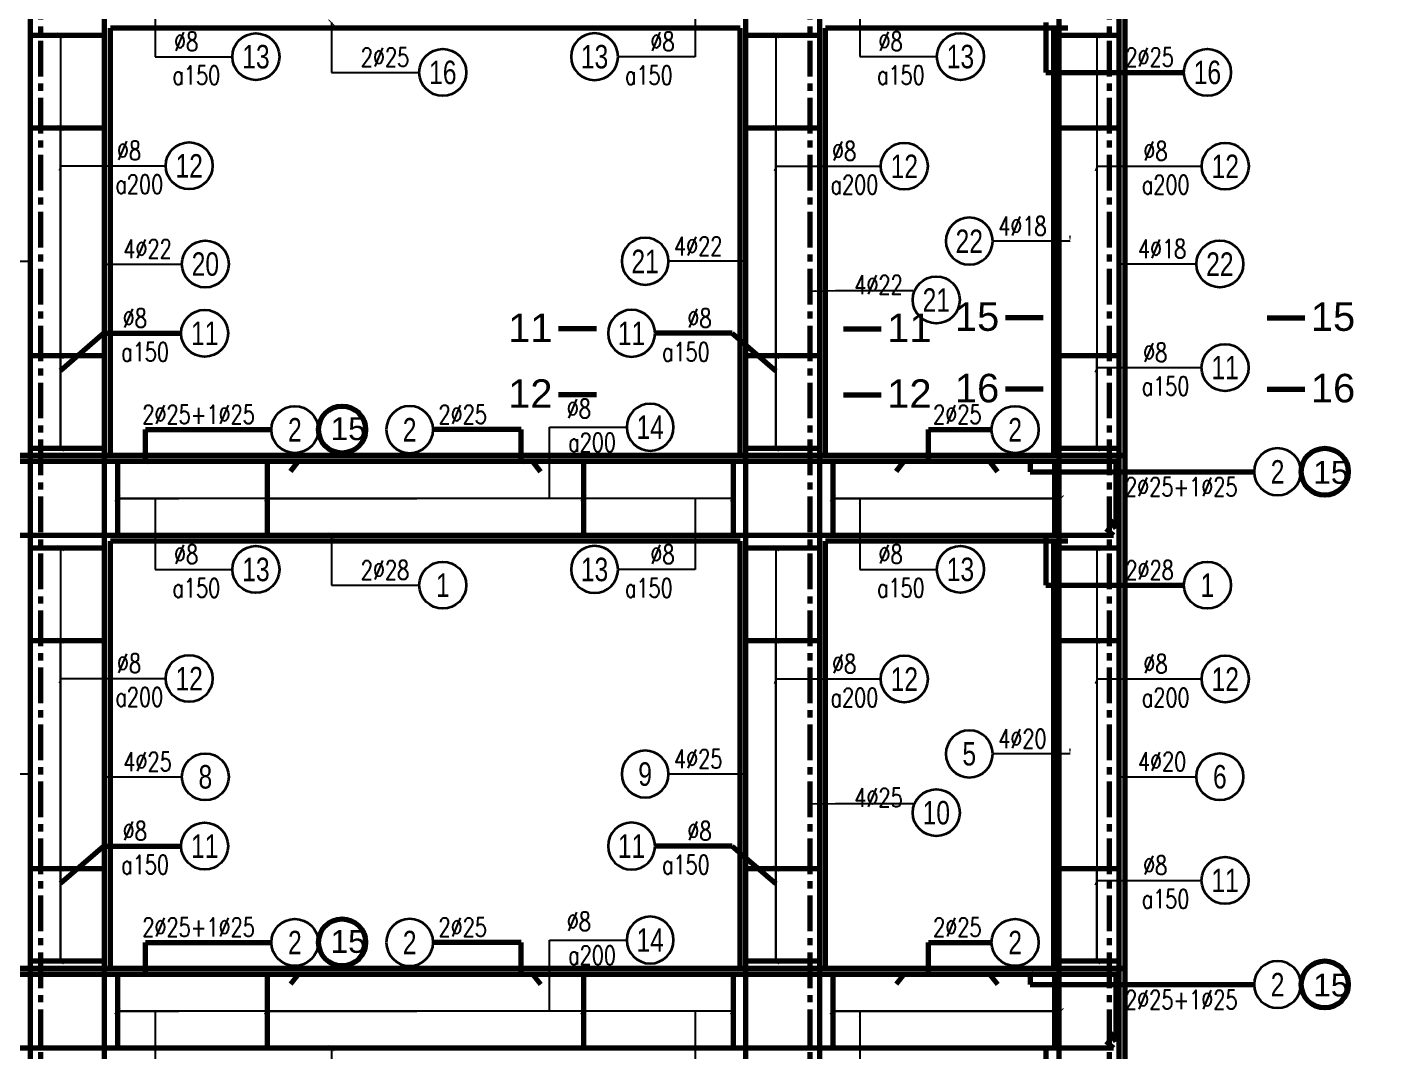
# Model space of a CAD drawing. Header units: millimetres. Extents: x 0 to 8478784, y 0 to 684185.
# Drawn here: x 3867670 to 3879514, y 359291 to 368277 of the extents above; entities that cross this region are included whole.
import ezdxf
from ezdxf.enums import TextEntityAlignment as Align

# ---------------------------------------------------------------- set-up
doc = ezdxf.new("R2010")
doc.units = ezdxf.units.MM
doc.header["$LTSCALE"] = 5000
doc.header["$MEASUREMENT"] = 0
doc.linetypes.add('CENTER', pattern=[2, 1.25, -0.25, 0.25, -0.25])
for name, color, linetype, lineweight in [('00-XMT.Axes', 22, 'CENTER', 15), ('00-XMT.Text', 4, 'Continuous', 20), ('02-XMT.Beams', 94, 'Continuous', 25), ('02-XMT.Beams-Text', 7, 'Continuous', 20), ('02-XMT.Reinforcement', 1, 'Continuous', 40), ('03-XMT.Stirrup', 3, 'Continuous', 25), ('net thay', 7, 'Continuous', 15), ('THEP', 1, 'Continuous', 35)]:
    doc.layers.add(name, color=color, linetype=linetype, lineweight=lineweight)
doc.styles.add('romans.shx', font='romans.shx', dxfattribs={"width": 0.75, "bigfont": 'vns.shx'})
doc.styles.add('S1', font='VHARIAL.TTF', dxfattribs={"height": 200})
doc.styles.add('VNARIALH', font='VHARIAL.TTF')
doc.styles.add('vnsimli 0.7', font='vnsimli.shx', dxfattribs={"width": 0.75})
doc.dimstyles.new('XMT 1-1-100', dxfattribs={"dimscale": 100, "dimtxt": 2.5, "dimasz": 1, "dimexe": 1, "dimexo": 0, "dimgap": 0.5, "dimtad": 1, "dimdec": 0, "dimzin": 0, "dimdsep": 46, "dimtxsty": 'vnsimli 0.7', "dimblk": 'ARCHTICK', "dimcen": 1.5, "dimdle": 1, "dimclrd": 8, "dimclre": 8, "dimclrt": 116, "dimadec": 0, "dimazin": 0, "dimtfac": 1, "dimtdec": 0, "dimtofl": 0, "dimtmove": 0, "dimatfit": 3, "dimfxl": 0.18, "dimtolj": 1, "dimtzin": 0, "dimarcsym": 0})

# ---------------------------------------------------------------- blocks, each defined once
blk = doc.blocks.new('_ArchTick')
at = {"color": 0, "linetype": 'ByBlock', "const_width": 0.15}
blk.add_lwpolyline([(-0.5, -0.5), (0.5, 0.5)], dxfattribs=at)
blk = doc.blocks.new('dk2')
at = {"color": 8}
blk.add_circle((312, 0), 312, dxfattribs=at)
at = {"layer": '00-XMT.Text', "color": 3, "style": 'romans.shx', "width": 0.75}
for tag, p in [('DK', (-678, 106)), ('KC', (-797, -372))]:
    blk.add_attdef(tag, p, '', height=250, dxfattribs=at)
at = {"layer": '00-XMT.Text', "color": 7, "style": 'VNARIALH', "width": 0.75}
blk.add_attdef('SH', text='', height=312, dxfattribs=at).set_placement((312, 0), align=Align.MIDDLE)

msp = doc.modelspace()

# ---------------------------------------------------------------- linework, layer by layer
at = {"layer": '00-XMT.Axes', "color": 8, "lineweight": 100, "ltscale": 0.05}
for p, q in [((3867789, 387655.8), (3867789, 351015.8)), ((3874539, 387655.8), (3874539, 351015.8)), ((3877164, 387655.8), (3877164, 351015.8))]:
    msp.add_line(p, q, dxfattribs=at)
at = {"layer": '02-XMT.Beams', "color": 2, "lineweight": 100}
for p, q in [((3877301.5, 387015.8), (3877301.5, 351015.8)), ((3868401.5, 364515.8), (3868401.5, 368265.8)), ((3873926.5, 368265.8), (3868401.5, 368265.8)), ((3868401.5, 364515.8), (3868401.5, 368265.8)), ((3873926.5, 368265.8), (3868401.5, 368265.8)), ((3868401.5, 364515.8), (3868401.5, 368265.8)), ((3873926.5, 368265.8), (3868401.5, 368265.8)), ((3873926.5, 364515.8), (3873926.5, 368265.8)), ((3873926.5, 364515.8), (3873926.5, 368265.8)), ((3873926.5, 364515.8), (3873926.5, 368265.8)), ((3874676.5, 364515.8), (3874676.5, 368265.8)), ((3876676.5, 368265.8), (3874676.5, 368265.8)), ((3874676.5, 364515.8), (3874676.5, 368265.8)), ((3876676.5, 368265.8), (3874676.5, 368265.8)), ((3874676.5, 364515.8), (3874676.5, 368265.8)), ((3876801.5, 368265.8), (3874676.5, 368265.8)), ((3876676.5, 368265.8), (3876676.5, 364515.8)), ((3876676.5, 368265.8), (3876676.5, 364515.8)), ((3876677.1, 368265.8), (3876677.1, 364515.8)), ((3868351.5, 367390.7), (3867701.5, 367390.7)), ((3874626.5, 367390.7), (3873976.5, 367390.7)), ((3877251.5, 367390.7), (3876726.5, 367390.7)), ((3868351.5, 365390.8), (3867701.5, 365390.8)), ((3874626.5, 365390.8), (3873976.5, 365390.8)), ((3877251.5, 365390.8), (3876726.5, 365390.8)), ((3868351.5, 364578.2), (3867701.5, 364578.2)), ((3874626.5, 364578.2), (3873976.5, 364578.2)), ((3877251.5, 364578.2), (3876726.5, 364578.2)), ((3877301.5, 364515.8), (3864276.5, 364515.8)), ((3877301.5, 364515.8), (3864276.5, 364515.8)), ((3873926.5, 364515.8), (3868401.5, 364515.8)), ((3873926.5, 364515.8), (3868401.5, 364515.8)), ((3876676.5, 364515.8), (3874676.5, 364515.8)), ((3876676.5, 364515.8), (3874676.5, 364515.8)), ((3868401.5, 360015.8), (3868401.5, 363765.8)), ((3873926.5, 363765.8), (3868401.5, 363765.8)), ((3868401.5, 360015.8), (3868401.5, 363765.8)), ((3873926.5, 363765.8), (3868401.5, 363765.8)), ((3868401.5, 360015.8), (3868401.5, 363765.8)), ((3873926.5, 363765.8), (3868401.5, 363765.8)), ((3873926.5, 360015.8), (3873926.5, 363765.8)), ((3873926.5, 360015.8), (3873926.5, 363765.8)), ((3873926.5, 360015.8), (3873926.5, 363765.8)), ((3874676.5, 360015.8), (3874676.5, 363765.8)), ((3876676.5, 363765.8), (3874676.5, 363765.8)), ((3874676.5, 360015.8), (3874676.5, 363765.8)), ((3876676.5, 363765.8), (3874676.5, 363765.8)), ((3874676.5, 360015.8), (3874676.5, 363765.8)), ((3876801.5, 363765.8), (3874676.5, 363765.8)), ((3876676.5, 363765.8), (3876676.5, 360015.8)), ((3876676.5, 363765.8), (3876676.5, 360015.8)), ((3876677.1, 363765.8), (3876677.1, 360015.8)), ((3868351.5, 362890.7), (3867701.5, 362890.7)), ((3874626.5, 362890.7), (3873976.5, 362890.7)), ((3877251.5, 362890.7), (3876726.5, 362890.7)), ((3868351.5, 360890.8), (3867701.5, 360890.8)), ((3874626.5, 360890.8), (3873976.5, 360890.8)), ((3877251.5, 360890.8), (3876726.5, 360890.8)), ((3868351.5, 360078.2), (3867701.5, 360078.2)), ((3874626.5, 360078.2), (3873976.5, 360078.2)), ((3877251.5, 360078.2), (3876726.5, 360078.2)), ((3877301.5, 360015.8), (3864276.5, 360015.8)), ((3877301.5, 360015.8), (3864276.5, 360015.8)), ((3873926.5, 360015.8), (3868401.5, 360015.8)), ((3873926.5, 360015.8), (3868401.5, 360015.8)), ((3876676.5, 360015.8), (3874676.5, 360015.8)), ((3876676.5, 360015.8), (3874676.5, 360015.8)), ((3877301.5, 360015.8), (3877301.5, 351015.8))]:
    msp.add_line(p, q, dxfattribs=at)
at = {"layer": '02-XMT.Beams', "color": 8, "lineweight": 100}
for p, q in [((3864276.5, 364515.8), (3877301.5, 364515.8)), ((3864276.5, 360015.8), (3877301.5, 360015.8))]:
    msp.add_line(p, q, dxfattribs=at)
at = {"layer": '02-XMT.Beams', "lineweight": 100}
for centre in [(3870434.3, 364744), (3879055.3, 364374.5), (3870434.3, 360244), (3879055.3, 359874.5)]:
    msp.add_circle(centre, 206.2, dxfattribs=at)
at = {"layer": '02-XMT.Beams-Text', "lineweight": 100}
for p, q in [((3876609, 368315.8), (3876609, 367878.9)), ((3876609, 367878.9), (3877819.6, 367878.9)), ((3876584.6, 365725.6), (3876253.4, 365725.6)), ((3878548.8, 365725.6), (3878880, 365725.6)), ((3872665, 365627.2), (3872333.8, 365627.2)), ((3874832.1, 365627.2), (3875163.4, 365627.2)), ((3868345.6, 365589), (3867964, 365259.5)), ((3868345.6, 365589), (3869022.9, 365589)), ((3873857.4, 365589), (3873180.1, 365589)), ((3873857.4, 365589), (3874239, 365259.5)), ((3872665, 365050.1), (3872333.8, 365050.1)), ((3874832.1, 365050.1), (3875163.4, 365050.1)), ((3876584.6, 365098.5), (3876253.4, 365098.5)), ((3878548.8, 365098.5), (3878880, 365098.5)), ((3868709.5, 364465.8), (3868709.5, 364744)), ((3868710.5, 364744), (3869814.1, 364744)), ((3872004.5, 364744), (3871233.4, 364744)), ((3872004.5, 364465.8), (3872004.5, 364744)), ((3875577.9, 364465.8), (3875577.9, 364744)), ((3875577.9, 364744), (3876132.9, 364744)), ((3876471, 364465.8), (3876471, 364374.5)), ((3876471, 364374.5), (3878435.1, 364374.5)), ((3876609, 363815.8), (3876609, 363378.9)), ((3876609, 363378.9), (3877819.6, 363378.9)), ((3868345.6, 361089), (3867964, 360759.5)), ((3868345.6, 361089), (3869022.9, 361089)), ((3873857.4, 361089), (3873180.1, 361089)), ((3873857.4, 361089), (3874239, 360759.5)), ((3868709.5, 359965.8), (3868709.5, 360244)), ((3868710.5, 360244), (3869814.1, 360244)), ((3872004.5, 360244), (3871233.4, 360244)), ((3872004.5, 359965.8), (3872004.5, 360244)), ((3875577.9, 359965.8), (3875577.9, 360244)), ((3875577.9, 360244), (3876132.9, 360244)), ((3876471, 359965.8), (3876471, 359874.5)), ((3876471, 359874.5), (3878435.1, 359874.5)), ((3876609, 359315.8), (3876609, 358878.9))]:
    msp.add_line(p, q, dxfattribs=at)
at = {"layer": '02-XMT.Reinforcement', "lineweight": 100}
for p, q in [((3867701.5, 351015.8), (3867701.5, 386965.8)), ((3868351.5, 351015.8), (3868351.5, 386965.8)), ((3873976.5, 351015.8), (3873976.5, 386965.8)), ((3874626.5, 351015.8), (3874626.5, 386965.8)), ((3876726.5, 351015.8), (3876726.5, 386965.8)), ((3877251.5, 351015.8), (3877251.5, 386965.8)), ((3864351.5, 364465.8), (3877251.5, 364465.8)), ((3864351.5, 364465.8), (3877251.5, 364465.8)), ((3864351.5, 364465.8), (3877251.5, 364465.8)), ((3870052.8, 364465.8), (3869982.8, 364377)), ((3872103.7, 364465.8), (3872173.7, 364377)), ((3875365.3, 364465.8), (3875295.3, 364377)), ((3876113.2, 364465.8), (3876183.2, 364377)), ((3877226.5, 363875.1), (3877226.5, 364465.8)), ((3877226.5, 363875.1), (3877226.5, 364465.8)), ((3877226.5, 363875.1), (3877226.5, 364465.8)), ((3877226.5, 363875.1), (3877175.2, 363948.9)), ((3877226.5, 363875.1), (3877175.2, 363948.9)), ((3877226.5, 363875.1), (3877175.2, 363948.9)), ((3877201.5, 363815.8), (3877138.4, 363874.5)), ((3877201.5, 363815.8), (3877138.4, 363874.5)), ((3877201.5, 363815.8), (3877138.4, 363874.5)), ((3877201.5, 363815.8), (3864376.5, 363815.8)), ((3877201.5, 363815.8), (3864376.5, 363815.8)), ((3877201.5, 363815.8), (3864376.5, 363815.8)), ((3864351.5, 359965.8), (3877251.5, 359965.8)), ((3864351.5, 359965.8), (3877251.5, 359965.8)), ((3864351.5, 359965.8), (3877251.5, 359965.8)), ((3867701.5, 351015.8), (3867701.5, 360015.8)), ((3868351.5, 351015.8), (3868351.5, 360015.8)), ((3870052.8, 359965.8), (3869982.8, 359877)), ((3872103.7, 359965.8), (3872173.7, 359877)), ((3873976.5, 351015.8), (3873976.5, 360015.8)), ((3874626.5, 351015.8), (3874626.5, 360015.8)), ((3875365.3, 359965.8), (3875295.3, 359877)), ((3876113.2, 359965.8), (3876183.2, 359877)), ((3876726.5, 351015.8), (3876726.5, 360015.8)), ((3877226.5, 359375.1), (3877226.5, 359965.8)), ((3877226.5, 359375.1), (3877226.5, 359965.8)), ((3877226.5, 359375.1), (3877226.5, 359965.8)), ((3877251.5, 351015.8), (3877251.5, 360015.8)), ((3877226.5, 359375.1), (3877175.2, 359448.9)), ((3877226.5, 359375.1), (3877175.2, 359448.9)), ((3877226.5, 359375.1), (3877175.2, 359448.9)), ((3877201.5, 359315.8), (3877138.4, 359374.5)), ((3877201.5, 359315.8), (3877138.4, 359374.5)), ((3877201.5, 359315.8), (3877138.4, 359374.5)), ((3877201.5, 359315.8), (3864376.5, 359315.8)), ((3877201.5, 359315.8), (3864376.5, 359315.8)), ((3877201.5, 359315.8), (3864376.5, 359315.8))]:
    msp.add_line(p, q, dxfattribs=at)
at = {"layer": '03-XMT.Stirrup', "lineweight": 100}
for p, q in [((3868351.5, 368203.2), (3867701.5, 368203.2)), ((3874626.5, 368203.2), (3873976.5, 368203.2)), ((3877251.5, 368203.2), (3876726.5, 368203.2)), ((3868464, 364465.8), (3868464, 363815.8)), ((3869776.5, 364465.8), (3869776.5, 363815.8)), ((3872551.5, 364465.8), (3872551.5, 363815.8)), ((3873864, 364465.8), (3873864, 363815.8)), ((3874739, 364465.8), (3874739, 363815.8)), ((3876684, 364465.8), (3876684, 363815.8)), ((3868351.5, 363703.2), (3867701.5, 363703.2)), ((3874626.5, 363703.2), (3873976.5, 363703.2)), ((3877251.5, 363703.2), (3876726.5, 363703.2)), ((3868464, 359965.8), (3868464, 359315.8)), ((3869776.5, 359965.8), (3869776.5, 359315.8)), ((3872551.5, 359965.8), (3872551.5, 359315.8)), ((3873864, 359965.8), (3873864, 359315.8)), ((3874739, 359965.8), (3874739, 359315.8)), ((3876684, 359965.8), (3876684, 359315.8))]:
    msp.add_line(p, q, dxfattribs=at)
at = {"layer": 'net thay', "linetype": 'CENTER', "lineweight": 15}
msp.add_circle((3911642, 421190.5), 262994, dxfattribs=at)

# ---------------------------------------------------------------- block references
at = {"layer": '02-XMT.Beams-Text', "lineweight": 100, "yscale": 46.875, "zscale": 46.875}
for p, xscale, rotation in [((3868709.5, 364465.8), 46.875, 270), ((3872004.5, 364465.8), 46.875, 270), ((3875577.9, 364465.8), -46.875, 90), ((3876471, 364465.8), -46.875, 270), ((3868709.5, 359965.8), 46.875, 270), ((3872004.5, 359965.8), 46.875, 270), ((3875577.9, 359965.8), -46.875, 90), ((3876471, 359965.8), -46.875, 270)]:
    msp.add_blockref('_ArchTick', p, dxfattribs=dict(at, xscale=xscale, rotation=rotation))
at = {"layer": 'THEP'}
ref = msp.add_blockref('dk2', (3869472.6, 368016.8), dxfattribs=dict(at, xscale=0.6599981251638383, yscale=0.6599981250183191, zscale=0.659998125))
ref.add_attrib('SH', '13', dxfattribs={"layer": '00-XMT.Text', "color": 7, "height": 206.25, "style": 'VNARIALH', "width": 0.75}).set_placement((3869678.8, 368016.8), align=Align.MIDDLE)
ref.add_attrib('DK', '%%c8', (3868959.6, 368067.4), dxfattribs={"layer": '00-XMT.Text', "color": 3, "height": 165, "style": 'romans.shx', "width": 0.75})
ref.add_attrib('KC', 'a150', (3868946.7, 367771.5), dxfattribs={"layer": '00-XMT.Text', "color": 3, "height": 165, "style": 'romans.shx', "width": 0.75})
ref = msp.add_blockref('dk2', (3872855.4, 368016.8), dxfattribs=dict(at, xscale=-0.6599981253966689, yscale=0.6599981250183191, zscale=0.659998125))
ref.add_attrib('SH', '13', dxfattribs={"layer": '00-XMT.Text', "color": 7, "height": 206.25, "style": 'VNARIALH', "width": 0.75}).set_placement((3872649.2, 368016.8), align=Align.MIDDLE)
ref.add_attrib('DK', '%%c8', (3873138.6, 368067.4), dxfattribs={"layer": '00-XMT.Text', "color": 3, "height": 165, "style": 'romans.shx', "width": 0.75})
ref.add_attrib('KC', 'a150', (3872915.8, 367771.5), dxfattribs={"layer": '00-XMT.Text', "color": 3, "height": 165, "style": 'romans.shx', "width": 0.75})
ref = msp.add_blockref('dk2', (3875652.8, 368017.8), dxfattribs=dict(at, xscale=0.6599981251638383, yscale=0.6599981250183191, zscale=0.659998125))
ref.add_attrib('SH', '13', dxfattribs={"layer": '00-XMT.Text', "color": 7, "height": 206.25, "style": 'VNARIALH', "width": 0.75}).set_placement((3875859.1, 368017.8), align=Align.MIDDLE)
ref.add_attrib('DK', '%%c8', (3875139.8, 368068.4), dxfattribs={"layer": '00-XMT.Text', "color": 3, "height": 165, "style": 'romans.shx', "width": 0.75})
ref.add_attrib('KC', 'a150', (3875126.9, 367772.5), dxfattribs={"layer": '00-XMT.Text', "color": 3, "height": 165, "style": 'romans.shx', "width": 0.75})
ref = msp.add_blockref('dk2', (3871112, 367878.9), dxfattribs=dict(at, xscale=0.6599981251638383, yscale=0.6599981250183191, zscale=0.659998125))
ref.add_attrib('SH', '16', dxfattribs={"layer": '00-XMT.Text', "color": 7, "height": 206.25, "style": 'VNARIALH', "width": 0.75}).set_placement((3871318.2, 367878.9), align=Align.MIDDLE)
ref.add_attrib('DK', '2%%c25', (3870599, 367929.5), dxfattribs={"layer": '00-XMT.Text', "color": 3, "height": 165, "style": 'romans.shx', "width": 0.75})
ref = msp.add_blockref('dk2', (3877819.6, 367878.9), dxfattribs=dict(at, xscale=0.6599981251638383, yscale=0.6599981250183191, zscale=0.659998125))
ref.add_attrib('SH', '16', dxfattribs={"layer": '00-XMT.Text', "color": 7, "height": 206.25, "style": 'VNARIALH', "width": 0.75}).set_placement((3878025.8, 367878.9), align=Align.MIDDLE)
ref.add_attrib('DK', '2%%c25', (3877306.6, 367929.5), dxfattribs={"layer": '00-XMT.Text', "color": 3, "height": 165, "style": 'romans.shx', "width": 0.75})
ref = msp.add_blockref('dk2', (3868886.9, 367059.8), dxfattribs=dict(at, xscale=0.6599981251638383, yscale=0.6599981250183191, zscale=0.659998125))
ref.add_attrib('SH', '12', dxfattribs={"layer": '00-XMT.Text', "color": 7, "height": 206.25, "style": 'VNARIALH', "width": 0.75}).set_placement((3869093.1, 367059.8), align=Align.MIDDLE)
ref.add_attrib('DK', ' %%c8', (3868373.9, 367110.5), dxfattribs={"layer": '00-XMT.Text', "color": 3, "height": 165, "style": 'romans.shx', "width": 0.75})
ref.add_attrib('KC', ' a200', (3868361, 366814.6), dxfattribs={"layer": '00-XMT.Text', "color": 3, "height": 165, "style": 'romans.shx', "width": 0.75})
ref = msp.add_blockref('dk2', (3875160.8, 367055.7), dxfattribs=dict(at, xscale=0.6599981251638383, yscale=0.6599981250183191, zscale=0.659998125))
ref.add_attrib('SH', '12', dxfattribs={"layer": '00-XMT.Text', "color": 7, "height": 206.25, "style": 'VNARIALH', "width": 0.75}).set_placement((3875367, 367055.7), align=Align.MIDDLE)
ref.add_attrib('DK', ' %%c8', (3874647.8, 367106.4), dxfattribs={"layer": '00-XMT.Text', "color": 3, "height": 165, "style": 'romans.shx', "width": 0.75})
ref.add_attrib('KC', ' a200', (3874634.9, 366810.5), dxfattribs={"layer": '00-XMT.Text', "color": 3, "height": 165, "style": 'romans.shx', "width": 0.75})
ref = msp.add_blockref('dk2', (3877976.4, 367055.7), dxfattribs=dict(at, xscale=0.6599981251638383, yscale=0.6599981250037672, zscale=0.659998125))
ref.add_attrib('SH', '12', dxfattribs={"layer": '00-XMT.Text', "color": 7, "height": 206.25, "style": 'VNARIALH', "width": 0.75}).set_placement((3878182.7, 367055.7), align=Align.MIDDLE)
ref.add_attrib('DK', '%%c8', (3877463.4, 367106.4), dxfattribs={"layer": '00-XMT.Text', "color": 3, "height": 165, "style": 'romans.shx', "width": 0.75})
ref.add_attrib('KC', 'a200', (3877450.5, 366810.5), dxfattribs={"layer": '00-XMT.Text', "color": 3, "height": 165, "style": 'romans.shx', "width": 0.75})
ref = msp.add_blockref('dk2', (3876142.9, 366398.2), dxfattribs=dict(at, xscale=-0.6599981253966689, yscale=0.6599981250183191, zscale=0.659998125))
ref.add_attrib('SH', '22', dxfattribs={"layer": '00-XMT.Text', "color": 7, "height": 206.25, "style": 'VNARIALH', "width": 0.75}).set_placement((3875936.7, 366398.2), align=Align.MIDDLE)
ref.add_attrib('DK', '4%%c18', (3876190.4, 366448.9), dxfattribs={"layer": '00-XMT.Text', "color": 3, "height": 165, "style": 'romans.shx', "width": 0.75})
ref = msp.add_blockref('dk2', (3873299.2, 366221.4), dxfattribs=dict(at, xscale=-0.6599981253966689, yscale=0.6599981250183191, zscale=0.659998125))
ref.add_attrib('SH', '21', dxfattribs={"layer": '00-XMT.Text', "color": 7, "height": 206.25, "style": 'VNARIALH', "width": 0.75}).set_placement((3873092.9, 366221.4), align=Align.MIDDLE)
ref.add_attrib('DK', '4%%c22', (3873346.6, 366272), dxfattribs={"layer": '00-XMT.Text', "color": 3, "height": 165, "style": 'romans.shx', "width": 0.75})
ref = msp.add_blockref('dk2', (3869028.8, 366197), dxfattribs=dict(at, xscale=0.6599981251638383, yscale=0.6599981250183191, zscale=0.659998125))
ref.add_attrib('SH', '20', dxfattribs={"layer": '00-XMT.Text', "color": 7, "height": 206.25, "style": 'VNARIALH', "width": 0.75}).set_placement((3869235.1, 366197), align=Align.MIDDLE)
ref.add_attrib('DK', '4%%c22', (3868515.8, 366247.6), dxfattribs={"layer": '00-XMT.Text', "color": 3, "height": 165, "style": 'romans.shx', "width": 0.75})
ref = msp.add_blockref('dk2', (3877928.8, 366197.8), dxfattribs=dict(at, xscale=0.6599981253966689, yscale=0.6599981250183191, zscale=0.659998125))
ref.add_attrib('SH', '22', dxfattribs={"layer": '00-XMT.Text', "color": 7, "height": 206.25, "style": 'VNARIALH', "width": 0.75}).set_placement((3878135.1, 366197.8), align=Align.MIDDLE)
ref.add_attrib('DK', '4%%c18', (3877415.8, 366248.4), dxfattribs={"layer": '00-XMT.Text', "color": 3, "height": 165, "style": 'romans.shx', "width": 0.75})
ref = msp.add_blockref('dk2', (3875441.3, 365882.3), dxfattribs=dict(at, xscale=0.6599981251638383, yscale=0.6599981250183191, zscale=0.659998125))
ref.add_attrib('SH', '21', dxfattribs={"layer": '00-XMT.Text', "color": 7, "height": 206.25, "style": 'VNARIALH', "width": 0.75}).set_placement((3875647.6, 365882.3), align=Align.MIDDLE)
ref.add_attrib('DK', '4%%c22', (3874928.3, 365932.9), dxfattribs={"layer": '00-XMT.Text', "color": 3, "height": 165, "style": 'romans.shx', "width": 0.75})
ref = msp.add_blockref('dk2', (3869022.9, 365589), dxfattribs=dict(at, xscale=0.6599981251638383, yscale=0.6599981250183191, zscale=0.659998125))
ref.add_attrib('SH', '11', dxfattribs={"layer": '00-XMT.Text', "color": 7, "height": 206.25, "style": 'VNARIALH', "width": 0.75}).set_placement((3869229.2, 365589), align=Align.MIDDLE)
ref.add_attrib('DK', '%%c8', (3868509.9, 365639.7), dxfattribs={"layer": '00-XMT.Text', "color": 3, "height": 165, "style": 'romans.shx', "width": 0.75})
ref.add_attrib('KC', 'a150', (3868497, 365343.8), dxfattribs={"layer": '00-XMT.Text', "color": 3, "height": 165, "style": 'romans.shx', "width": 0.75})
ref = msp.add_blockref('dk2', (3873180.1, 365589), dxfattribs=dict(at, xscale=-0.6599981253966689, yscale=0.6599981250183191, zscale=0.659998125))
ref.add_attrib('SH', '11', dxfattribs={"layer": '00-XMT.Text', "color": 7, "height": 206.25, "style": 'VNARIALH', "width": 0.75}).set_placement((3872973.8, 365589), align=Align.MIDDLE)
ref.add_attrib('DK', '%%c8', (3873463.3, 365639.7), dxfattribs={"layer": '00-XMT.Text', "color": 3, "height": 165, "style": 'romans.shx', "width": 0.75})
ref.add_attrib('KC', 'a150', (3873240.5, 365343.8), dxfattribs={"layer": '00-XMT.Text', "color": 3, "height": 165, "style": 'romans.shx', "width": 0.75})
ref = msp.add_blockref('dk2', (3877974.5, 365288.1), dxfattribs=dict(at, xscale=0.6599981253966689, yscale=0.6599981250183191, zscale=0.659998125))
ref.add_attrib('SH', '11', dxfattribs={"layer": '00-XMT.Text', "color": 7, "height": 206.25, "style": 'VNARIALH', "width": 0.75}).set_placement((3878180.8, 365288.1), align=Align.MIDDLE)
ref.add_attrib('DK', '%%c8', (3877461.5, 365338.7), dxfattribs={"layer": '00-XMT.Text', "color": 3, "height": 165, "style": 'romans.shx', "width": 0.75})
ref.add_attrib('KC', 'a150', (3877448.6, 365042.9), dxfattribs={"layer": '00-XMT.Text', "color": 3, "height": 165, "style": 'romans.shx', "width": 0.75})
ref = msp.add_blockref('dk2', (3869814.1, 364744), dxfattribs=dict(at, xscale=0.6599981253966689, yscale=0.6599981250183191, zscale=0.659998125))
ref.add_attrib('SH', '2', dxfattribs={"layer": '00-XMT.Text', "color": 7, "height": 206.2, "style": 'VNARIALH', "width": 0.75}).set_placement((3870020.3, 364744), align=Align.MIDDLE)
ref.add_attrib('DK', '2%%c25+1%%c25', (3868682.3, 364794.6), dxfattribs={"layer": '00-XMT.Text', "color": 3, "height": 165, "style": 'romans.shx', "width": 0.75})
ref = msp.add_blockref('dk2', (3871233.4, 364744), dxfattribs=dict(at, xscale=-0.6599981253966689, yscale=0.6599981250183191, zscale=0.659998125))
ref.add_attrib('SH', '2', dxfattribs={"layer": '00-XMT.Text', "color": 7, "height": 206.2, "style": 'VNARIALH', "width": 0.75}).set_placement((3871027.2, 364744), align=Align.MIDDLE)
ref.add_attrib('DK', '2%%c25', (3871280.9, 364794.6), dxfattribs={"layer": '00-XMT.Text', "color": 3, "height": 165, "style": 'romans.shx', "width": 0.75})
ref = msp.add_blockref('dk2', (3872931.1, 364764.8), dxfattribs=dict(at, xscale=-0.6599981253966689, yscale=0.659998125047423, zscale=0.659998125, rotation=180))
ref.add_attrib('SH', '14', dxfattribs={"layer": '00-XMT.Text', "color": 7, "height": 206.25, "style": 'VNARIALH', "width": 0.75}).set_placement((3873137.3, 364764.8), align=Align.MIDDLE)
ref.add_attrib('DK', 'a200', (3872418.1, 364549.1), dxfattribs={"layer": '00-XMT.Text', "color": 3, "height": 165, "style": 'romans.shx', "width": 0.75})
ref.add_attrib('KC', '%%c8', (3872405.2, 364845), dxfattribs={"layer": '00-XMT.Text', "color": 3, "height": 165, "style": 'romans.shx', "width": 0.75})
ref = msp.add_blockref('dk2', (3876132.9, 364744), dxfattribs=dict(at, xscale=0.6599981253966689, yscale=0.6599981250183191, zscale=0.659998125))
ref.add_attrib('SH', '2', dxfattribs={"layer": '00-XMT.Text', "color": 7, "height": 206.2, "style": 'VNARIALH', "width": 0.75}).set_placement((3876339.1, 364744), align=Align.MIDDLE)
ref.add_attrib('DK', '2%%c25', (3875619.9, 364794.6), dxfattribs={"layer": '00-XMT.Text', "color": 3, "height": 165, "style": 'romans.shx', "width": 0.75})
ref = msp.add_blockref('dk2', (3878435.1, 364374.5), dxfattribs=dict(at, xscale=-0.6599981253966689, yscale=0.659998125047423, zscale=0.659998125, rotation=180))
ref.add_attrib('SH', '2', dxfattribs={"layer": '00-XMT.Text', "color": 7, "height": 206.2, "style": 'VNARIALH', "width": 0.75}).set_placement((3878641.3, 364374.5), align=Align.MIDDLE)
ref.add_attrib('DK', '2%%c25+1%%c25', (3877303.3, 364158.9), dxfattribs={"layer": '00-XMT.Text', "color": 3, "height": 165, "style": 'romans.shx', "width": 0.75})
ref = msp.add_blockref('dk2', (3869472.6, 363516.8), dxfattribs=dict(at, xscale=0.6599981251638383, yscale=0.6599981250183191, zscale=0.659998125))
ref.add_attrib('SH', '13', dxfattribs={"layer": '00-XMT.Text', "color": 7, "height": 206.25, "style": 'VNARIALH', "width": 0.75}).set_placement((3869678.8, 363516.8), align=Align.MIDDLE)
ref.add_attrib('DK', '%%c8', (3868959.6, 363567.4), dxfattribs={"layer": '00-XMT.Text', "color": 3, "height": 165, "style": 'romans.shx', "width": 0.75})
ref.add_attrib('KC', 'a150', (3868946.7, 363271.5), dxfattribs={"layer": '00-XMT.Text', "color": 3, "height": 165, "style": 'romans.shx', "width": 0.75})
ref = msp.add_blockref('dk2', (3872855.4, 363516.8), dxfattribs=dict(at, xscale=-0.6599981253966689, yscale=0.6599981250183191, zscale=0.659998125))
ref.add_attrib('SH', '13', dxfattribs={"layer": '00-XMT.Text', "color": 7, "height": 206.25, "style": 'VNARIALH', "width": 0.75}).set_placement((3872649.2, 363516.8), align=Align.MIDDLE)
ref.add_attrib('DK', '%%c8', (3873138.6, 363567.4), dxfattribs={"layer": '00-XMT.Text', "color": 3, "height": 165, "style": 'romans.shx', "width": 0.75})
ref.add_attrib('KC', 'a150', (3872915.8, 363271.5), dxfattribs={"layer": '00-XMT.Text', "color": 3, "height": 165, "style": 'romans.shx', "width": 0.75})
ref = msp.add_blockref('dk2', (3875652.8, 363517.8), dxfattribs=dict(at, xscale=0.6599981251638383, yscale=0.6599981250183191, zscale=0.659998125))
ref.add_attrib('SH', '13', dxfattribs={"layer": '00-XMT.Text', "color": 7, "height": 206.25, "style": 'VNARIALH', "width": 0.75}).set_placement((3875859.1, 363517.8), align=Align.MIDDLE)
ref.add_attrib('DK', '%%c8', (3875139.8, 363568.4), dxfattribs={"layer": '00-XMT.Text', "color": 3, "height": 165, "style": 'romans.shx', "width": 0.75})
ref.add_attrib('KC', 'a150', (3875126.9, 363272.5), dxfattribs={"layer": '00-XMT.Text', "color": 3, "height": 165, "style": 'romans.shx', "width": 0.75})
ref = msp.add_blockref('dk2', (3871112, 363378.9), dxfattribs=dict(at, xscale=0.6599981251638383, yscale=0.6599981250183191, zscale=0.659998125))
ref.add_attrib('SH', '1', dxfattribs={"layer": '00-XMT.Text', "color": 7, "height": 206.2, "style": 'VNARIALH', "width": 0.75}).set_placement((3871318.2, 363378.9), align=Align.MIDDLE)
ref.add_attrib('DK', '2%%c28', (3870599, 363429.5), dxfattribs={"layer": '00-XMT.Text', "color": 3, "height": 165, "style": 'romans.shx', "width": 0.75})
ref = msp.add_blockref('dk2', (3877819.6, 363378.9), dxfattribs=dict(at, xscale=0.6599981251638383, yscale=0.6599981250183191, zscale=0.659998125))
ref.add_attrib('SH', '1', dxfattribs={"layer": '00-XMT.Text', "color": 7, "height": 206.2, "style": 'VNARIALH', "width": 0.75}).set_placement((3878025.8, 363378.9), align=Align.MIDDLE)
ref.add_attrib('DK', '2%%c28', (3877306.6, 363429.5), dxfattribs={"layer": '00-XMT.Text', "color": 3, "height": 165, "style": 'romans.shx', "width": 0.75})
ref = msp.add_blockref('dk2', (3868886.9, 362559.8), dxfattribs=dict(at, xscale=0.6599981251638383, yscale=0.6599981250183191, zscale=0.659998125))
ref.add_attrib('SH', '12', dxfattribs={"layer": '00-XMT.Text', "color": 7, "height": 206.25, "style": 'VNARIALH', "width": 0.75}).set_placement((3869093.1, 362559.8), align=Align.MIDDLE)
ref.add_attrib('DK', ' %%c8', (3868373.9, 362610.5), dxfattribs={"layer": '00-XMT.Text', "color": 3, "height": 165, "style": 'romans.shx', "width": 0.75})
ref.add_attrib('KC', ' a200', (3868361, 362314.6), dxfattribs={"layer": '00-XMT.Text', "color": 3, "height": 165, "style": 'romans.shx', "width": 0.75})
ref = msp.add_blockref('dk2', (3875160.8, 362555.7), dxfattribs=dict(at, xscale=0.6599981251638383, yscale=0.6599981250183191, zscale=0.659998125))
ref.add_attrib('SH', '12', dxfattribs={"layer": '00-XMT.Text', "color": 7, "height": 206.25, "style": 'VNARIALH', "width": 0.75}).set_placement((3875367, 362555.7), align=Align.MIDDLE)
ref.add_attrib('DK', ' %%c8', (3874647.8, 362606.4), dxfattribs={"layer": '00-XMT.Text', "color": 3, "height": 165, "style": 'romans.shx', "width": 0.75})
ref.add_attrib('KC', ' a200', (3874634.9, 362310.5), dxfattribs={"layer": '00-XMT.Text', "color": 3, "height": 165, "style": 'romans.shx', "width": 0.75})
ref = msp.add_blockref('dk2', (3877976.4, 362555.7), dxfattribs=dict(at, xscale=0.6599981251638383, yscale=0.6599981250037672, zscale=0.659998125))
ref.add_attrib('SH', '12', dxfattribs={"layer": '00-XMT.Text', "color": 7, "height": 206.25, "style": 'VNARIALH', "width": 0.75}).set_placement((3878182.7, 362555.7), align=Align.MIDDLE)
ref.add_attrib('DK', '%%c8', (3877463.4, 362606.4), dxfattribs={"layer": '00-XMT.Text', "color": 3, "height": 165, "style": 'romans.shx', "width": 0.75})
ref.add_attrib('KC', 'a200', (3877450.5, 362310.5), dxfattribs={"layer": '00-XMT.Text', "color": 3, "height": 165, "style": 'romans.shx', "width": 0.75})
ref = msp.add_blockref('dk2', (3876142.9, 361898.2), dxfattribs=dict(at, xscale=-0.6599981253966689, yscale=0.6599981250183191, zscale=0.659998125))
ref.add_attrib('SH', '5', dxfattribs={"layer": '00-XMT.Text', "color": 7, "height": 206.2, "style": 'VNARIALH', "width": 0.75}).set_placement((3875936.7, 361898.2), align=Align.MIDDLE)
ref.add_attrib('DK', '4%%c20', (3876190.4, 361948.9), dxfattribs={"layer": '00-XMT.Text', "color": 3, "height": 165, "style": 'romans.shx', "width": 0.75})
ref = msp.add_blockref('dk2', (3873299.2, 361721.4), dxfattribs=dict(at, xscale=-0.6599981253966689, yscale=0.6599981250183191, zscale=0.659998125))
ref.add_attrib('SH', '9', dxfattribs={"layer": '00-XMT.Text', "color": 7, "height": 206.2, "style": 'VNARIALH', "width": 0.75}).set_placement((3873092.9, 361721.4), align=Align.MIDDLE)
ref.add_attrib('DK', '4%%c25', (3873346.6, 361772), dxfattribs={"layer": '00-XMT.Text', "color": 3, "height": 165, "style": 'romans.shx', "width": 0.75})
ref = msp.add_blockref('dk2', (3869028.8, 361697), dxfattribs=dict(at, xscale=0.6599981251638383, yscale=0.6599981250183191, zscale=0.659998125))
ref.add_attrib('SH', '8', dxfattribs={"layer": '00-XMT.Text', "color": 7, "height": 206.2, "style": 'VNARIALH', "width": 0.75}).set_placement((3869235.1, 361697), align=Align.MIDDLE)
ref.add_attrib('DK', '4%%c25', (3868515.8, 361747.6), dxfattribs={"layer": '00-XMT.Text', "color": 3, "height": 165, "style": 'romans.shx', "width": 0.75})
ref = msp.add_blockref('dk2', (3877928.8, 361697.8), dxfattribs=dict(at, xscale=0.6599981253966689, yscale=0.6599981250183191, zscale=0.659998125))
ref.add_attrib('SH', '6', dxfattribs={"layer": '00-XMT.Text', "color": 7, "height": 206.2, "style": 'VNARIALH', "width": 0.75}).set_placement((3878135.1, 361697.8), align=Align.MIDDLE)
ref.add_attrib('DK', '4%%c20', (3877415.8, 361748.4), dxfattribs={"layer": '00-XMT.Text', "color": 3, "height": 165, "style": 'romans.shx', "width": 0.75})
ref = msp.add_blockref('dk2', (3875441.3, 361382.3), dxfattribs=dict(at, xscale=0.6599981251638383, yscale=0.6599981250183191, zscale=0.659998125))
ref.add_attrib('SH', '10', dxfattribs={"layer": '00-XMT.Text', "color": 7, "height": 206.25, "style": 'VNARIALH', "width": 0.75}).set_placement((3875647.6, 361382.3), align=Align.MIDDLE)
ref.add_attrib('DK', '4%%c25', (3874928.3, 361432.9), dxfattribs={"layer": '00-XMT.Text', "color": 3, "height": 165, "style": 'romans.shx', "width": 0.75})
ref = msp.add_blockref('dk2', (3869022.9, 361089), dxfattribs=dict(at, xscale=0.6599981251638383, yscale=0.6599981250183191, zscale=0.659998125))
ref.add_attrib('SH', '11', dxfattribs={"layer": '00-XMT.Text', "color": 7, "height": 206.25, "style": 'VNARIALH', "width": 0.75}).set_placement((3869229.2, 361089), align=Align.MIDDLE)
ref.add_attrib('DK', '%%c8', (3868509.9, 361139.7), dxfattribs={"layer": '00-XMT.Text', "color": 3, "height": 165, "style": 'romans.shx', "width": 0.75})
ref.add_attrib('KC', 'a150', (3868497, 360843.8), dxfattribs={"layer": '00-XMT.Text', "color": 3, "height": 165, "style": 'romans.shx', "width": 0.75})
ref = msp.add_blockref('dk2', (3873180.1, 361089), dxfattribs=dict(at, xscale=-0.6599981253966689, yscale=0.6599981250183191, zscale=0.659998125))
ref.add_attrib('SH', '11', dxfattribs={"layer": '00-XMT.Text', "color": 7, "height": 206.25, "style": 'VNARIALH', "width": 0.75}).set_placement((3872973.8, 361089), align=Align.MIDDLE)
ref.add_attrib('DK', '%%c8', (3873463.3, 361139.7), dxfattribs={"layer": '00-XMT.Text', "color": 3, "height": 165, "style": 'romans.shx', "width": 0.75})
ref.add_attrib('KC', 'a150', (3873240.5, 360843.8), dxfattribs={"layer": '00-XMT.Text', "color": 3, "height": 165, "style": 'romans.shx', "width": 0.75})
ref = msp.add_blockref('dk2', (3877974.5, 360788.1), dxfattribs=dict(at, xscale=0.6599981253966689, yscale=0.6599981250183191, zscale=0.659998125))
ref.add_attrib('SH', '11', dxfattribs={"layer": '00-XMT.Text', "color": 7, "height": 206.25, "style": 'VNARIALH', "width": 0.75}).set_placement((3878180.8, 360788.1), align=Align.MIDDLE)
ref.add_attrib('DK', '%%c8', (3877461.5, 360838.7), dxfattribs={"layer": '00-XMT.Text', "color": 3, "height": 165, "style": 'romans.shx', "width": 0.75})
ref.add_attrib('KC', 'a150', (3877448.6, 360542.9), dxfattribs={"layer": '00-XMT.Text', "color": 3, "height": 165, "style": 'romans.shx', "width": 0.75})
ref = msp.add_blockref('dk2', (3869814.1, 360244), dxfattribs=dict(at, xscale=0.6599981253966689, yscale=0.6599981250183191, zscale=0.659998125))
ref.add_attrib('SH', '2', dxfattribs={"layer": '00-XMT.Text', "color": 7, "height": 206.2, "style": 'VNARIALH', "width": 0.75}).set_placement((3870020.3, 360244), align=Align.MIDDLE)
ref.add_attrib('DK', '2%%c25+1%%c25', (3868682.3, 360294.6), dxfattribs={"layer": '00-XMT.Text', "color": 3, "height": 165, "style": 'romans.shx', "width": 0.75})
ref = msp.add_blockref('dk2', (3871233.4, 360244), dxfattribs=dict(at, xscale=-0.6599981253966689, yscale=0.6599981250183191, zscale=0.659998125))
ref.add_attrib('SH', '2', dxfattribs={"layer": '00-XMT.Text', "color": 7, "height": 206.2, "style": 'VNARIALH', "width": 0.75}).set_placement((3871027.2, 360244), align=Align.MIDDLE)
ref.add_attrib('DK', '2%%c25', (3871280.9, 360294.6), dxfattribs={"layer": '00-XMT.Text', "color": 3, "height": 165, "style": 'romans.shx', "width": 0.75})
ref = msp.add_blockref('dk2', (3872931.1, 360264.8), dxfattribs=dict(at, xscale=-0.6599981253966689, yscale=0.659998125047423, zscale=0.659998125, rotation=180))
ref.add_attrib('SH', '14', dxfattribs={"layer": '00-XMT.Text', "color": 7, "height": 206.25, "style": 'VNARIALH', "width": 0.75}).set_placement((3873137.3, 360264.8), align=Align.MIDDLE)
ref.add_attrib('DK', 'a200', (3872418.1, 360049.1), dxfattribs={"layer": '00-XMT.Text', "color": 3, "height": 165, "style": 'romans.shx', "width": 0.75})
ref.add_attrib('KC', '%%c8', (3872405.2, 360345), dxfattribs={"layer": '00-XMT.Text', "color": 3, "height": 165, "style": 'romans.shx', "width": 0.75})
ref = msp.add_blockref('dk2', (3876132.9, 360244), dxfattribs=dict(at, xscale=0.6599981253966689, yscale=0.6599981250183191, zscale=0.659998125))
ref.add_attrib('SH', '2', dxfattribs={"layer": '00-XMT.Text', "color": 7, "height": 206.2, "style": 'VNARIALH', "width": 0.75}).set_placement((3876339.1, 360244), align=Align.MIDDLE)
ref.add_attrib('DK', '2%%c25', (3875619.9, 360294.6), dxfattribs={"layer": '00-XMT.Text', "color": 3, "height": 165, "style": 'romans.shx', "width": 0.75})
ref = msp.add_blockref('dk2', (3878435.1, 359874.5), dxfattribs=dict(at, xscale=-0.6599981253966689, yscale=0.659998125047423, zscale=0.659998125, rotation=180))
ref.add_attrib('SH', '2', dxfattribs={"layer": '00-XMT.Text', "color": 7, "height": 206.2, "style": 'VNARIALH', "width": 0.75}).set_placement((3878641.3, 359874.5), align=Align.MIDDLE)
ref.add_attrib('DK', '2%%c25+1%%c25', (3877303.3, 359658.9), dxfattribs={"layer": '00-XMT.Text', "color": 3, "height": 165, "style": 'romans.shx', "width": 0.75})

# ---------------------------------------------------------------- texts
at = {"layer": '02-XMT.Beams', "lineweight": 100, "char_height": 200, "width": 165.5, "style": 'S1'}
for insert, attachment_point in [((3870332.3, 364852), 1), ((3878953.3, 364266.5), 7), ((3870332.3, 360352), 1), ((3878953.3, 359766.5), 7)]:
    msp.add_mtext('15', dxfattribs=dict(at, insert=insert, attachment_point=attachment_point))
at = {"layer": '02-XMT.Beams-Text', "lineweight": 100, "char_height": 250, "width": 351.25, "style": 'S1'}
for s, insert, attachment_point in [('15', (3876199.6, 365860.6), 3), ('15', (3878933.8, 365860.6), 1), ('11', (3872280, 365762.3), 3), ('11', (3875217.1, 365762.3), 1), ('12', (3872280, 365185.1), 3), ('12', (3875217.1, 365185.1), 1), ('16', (3876199.6, 365233.5), 3), ('16', (3878933.8, 365233.5), 1)]:
    msp.add_mtext(s, dxfattribs=dict(at, insert=insert, attachment_point=attachment_point))

# ---------------------------------------------------------------- leaders
at = {"layer": '02-XMT.Beams', "lineweight": 100}
for points, override in [([(3868795.2, 368639.8), (3868795.2, 368016.8), (3869472.6, 368016.8)], {"dimasz": 0.5, "dimgap": 0.5, "dimtad": 0}), ([(3873532.8, 368639.8), (3873532.8, 368016.8), (3872855.4, 368016.8)], {"dimasz": 0.5, "dimgap": 0.5, "dimtad": 0}), ([(3874975.5, 368640.8), (3874975.5, 368017.8), (3875652.8, 368017.8)], {"dimasz": 0.5, "dimgap": 0.5, "dimtad": 0}), ([(3870340.9, 368315.8), (3870340.9, 367878.9), (3871112, 367878.9)], {"dimasz": 0.5, "dimgap": 0.5, "dimtad": 0, "dimldrblk": 'ArchTick'}), ([(3867964, 368203.2), (3867964, 364578.2)], {"dimasz": 0.5, "dimtad": 0, "dimldrblk": 'ArchTick'}), ([(3874239, 368203.2), (3874239, 364578.2)], {"dimasz": 0.5, "dimtad": 0, "dimldrblk": 'ArchTick'}), ([(3877054.6, 368203.2), (3877054.6, 364578.2)], {"dimasz": 0.5, "dimtad": 0, "dimldrblk": 'ArchTick'}), ([(3867964, 367390.7), (3867964, 365390.8)], {"dimasz": 0.5, "dimtad": 0, "dimldrblk": 'ArchTick'}), ([(3867964, 365390.8), (3867964, 367390.7)], {"dimasz": 0.5, "dimtad": 0, "dimldrblk": 'ArchTick'}), ([(3874239, 367390.7), (3874239, 365390.8)], {"dimasz": 0.5, "dimtad": 0, "dimldrblk": 'ArchTick'}), ([(3874239, 365390.8), (3874239, 367390.7)], {"dimasz": 0.5, "dimtad": 0, "dimldrblk": 'ArchTick'}), ([(3877054.6, 367390.7), (3877054.6, 365390.8)], {"dimasz": 0.5, "dimtad": 0, "dimldrblk": 'ArchTick'}), ([(3867967, 367066.9), (3867965.1, 367059.8), (3868886.9, 367059.8)], {"dimasz": 0.5, "dimgap": 0.5, "dimtad": 0}), ([(3874240.9, 367062.8), (3874239, 367055.7), (3875160.8, 367055.7)], {"dimasz": 0.5, "dimgap": 0.5, "dimtad": 0}), ([(3877056.5, 367062.8), (3877054.6, 367055.7), (3877976.4, 367055.7)], {"dimasz": 0.5, "dimgap": 0.5, "dimtad": 0}), ([(3876820.2, 366395), (3876820.2, 366398.2), (3876142.9, 366398.2)], {"dimasz": 0.5, "dimgap": 0.5, "dimtad": 0}), ([(3867701.5, 366217), (3867701.5, 366220.3), (3867024.2, 366220.3)], {"dimasz": 0.5, "dimgap": 0.5, "dimtad": 0}), ([(3868351.5, 366193.7), (3868351.5, 366197), (3869028.8, 366197)], {"dimasz": 0.5, "dimgap": 0.5, "dimtad": 0}), ([(3873976.5, 366218.1), (3873976.5, 366221.4), (3873299.2, 366221.4)], {"dimasz": 0.5, "dimgap": 0.5, "dimtad": 0}), ([(3877251.5, 366194.5), (3877251.5, 366197.8), (3877928.8, 366197.8)], {"dimasz": 0.5, "dimgap": 0.5, "dimtad": 0}), ([(3874539, 365960.1), (3874764, 365963.4), (3875441.3, 365963.4)], {"dimasz": 0.5, "dimgap": 0.5, "dimtad": 0}), ([(3867964, 364578.2), (3867964, 365390.8)], {"dimasz": 0.5, "dimtad": 0, "dimldrblk": 'ArchTick'}), ([(3874239, 364578.2), (3874239, 365390.8)], {"dimasz": 0.5, "dimtad": 0, "dimldrblk": 'ArchTick'}), ([(3877054.6, 364578.2), (3877054.6, 365390.8)], {"dimasz": 0.5, "dimtad": 0, "dimldrblk": 'ArchTick'}), ([(3877054.6, 365295.1), (3877052.8, 365288.1), (3877974.5, 365288.1)], {"dimasz": 0.5, "dimgap": 0.5, "dimtad": 0}), ([(3872253.8, 364141.8), (3872253.8, 364764.8), (3872931.1, 364764.8)], {"dimasz": 0.5, "dimgap": 0.5, "dimtad": 0}), ([(3868464, 364140.8), (3869001.5, 364140.8)], {"dimasz": 0.5, "dimtad": 0, "dimldrblk": 'ArchTick'}), ([(3869776.5, 364140.8), (3868464, 364140.8)], {"dimasz": 0.5, "dimtad": 0, "dimldrblk": 'ArchTick'}), ([(3868795.2, 364139.8), (3868795.2, 363516.8), (3869472.6, 363516.8)], {"dimasz": 0.5, "dimgap": 0.5, "dimtad": 0}), ([(3872551.5, 364140.8), (3869001.5, 364140.8)], {"dimasz": 0.5, "dimtad": 0, "dimldrblk": 'ArchTick'}), ([(3869776.5, 364140.8), (3870426.5, 364140.8), (3871089, 364140.8)], {"dimasz": 0.5, "dimtad": 0, "dimldrblk": 'ArchTick'}), ([(3873864, 364140.8), (3872551.5, 364140.8)], {"dimasz": 0.5, "dimtad": 0, "dimldrblk": 'ArchTick'}), ([(3873532.8, 364139.8), (3873532.8, 363516.8), (3872855.4, 363516.8)], {"dimasz": 0.5, "dimgap": 0.5, "dimtad": 0}), ([(3874739, 364140.8), (3876739, 364140.8)], {"dimasz": 0.5, "dimtad": 0, "dimldrblk": 'ArchTick'}), ([(3876739, 364140.8), (3874739, 364140.8)], {"dimasz": 0.5, "dimtad": 0, "dimldrblk": 'ArchTick'}), ([(3874975.5, 364140.8), (3874975.5, 363517.8), (3875652.8, 363517.8)], {"dimasz": 0.5, "dimgap": 0.5, "dimtad": 0}), ([(3870340.9, 363815.8), (3870340.9, 363378.9), (3871112, 363378.9)], {"dimasz": 0.5, "dimgap": 0.5, "dimtad": 0, "dimldrblk": 'ArchTick'}), ([(3867964, 363703.2), (3867964, 360078.2)], {"dimasz": 0.5, "dimtad": 0, "dimldrblk": 'ArchTick'}), ([(3874239, 363703.2), (3874239, 360078.2)], {"dimasz": 0.5, "dimtad": 0, "dimldrblk": 'ArchTick'}), ([(3877054.6, 363703.2), (3877054.6, 360078.2)], {"dimasz": 0.5, "dimtad": 0, "dimldrblk": 'ArchTick'}), ([(3867964, 362890.7), (3867964, 360890.8)], {"dimasz": 0.5, "dimtad": 0, "dimldrblk": 'ArchTick'}), ([(3867964, 360890.8), (3867964, 362890.7)], {"dimasz": 0.5, "dimtad": 0, "dimldrblk": 'ArchTick'}), ([(3874239, 362890.7), (3874239, 360890.8)], {"dimasz": 0.5, "dimtad": 0, "dimldrblk": 'ArchTick'}), ([(3874239, 360890.8), (3874239, 362890.7)], {"dimasz": 0.5, "dimtad": 0, "dimldrblk": 'ArchTick'}), ([(3877054.6, 362890.7), (3877054.6, 360890.8)], {"dimasz": 0.5, "dimtad": 0, "dimldrblk": 'ArchTick'}), ([(3867967, 362566.9), (3867965.1, 362559.8), (3868886.9, 362559.8)], {"dimasz": 0.5, "dimgap": 0.5, "dimtad": 0}), ([(3874240.9, 362562.8), (3874239, 362555.7), (3875160.8, 362555.7)], {"dimasz": 0.5, "dimgap": 0.5, "dimtad": 0}), ([(3877056.5, 362562.8), (3877054.6, 362555.7), (3877976.4, 362555.7)], {"dimasz": 0.5, "dimgap": 0.5, "dimtad": 0}), ([(3876820.2, 361895), (3876820.2, 361898.2), (3876142.9, 361898.2)], {"dimasz": 0.5, "dimgap": 0.5, "dimtad": 0}), ([(3867701.5, 361717), (3867701.5, 361720.3), (3867024.2, 361720.3)], {"dimasz": 0.5, "dimgap": 0.5, "dimtad": 0}), ([(3868351.5, 361693.7), (3868351.5, 361697), (3869028.8, 361697)], {"dimasz": 0.5, "dimgap": 0.5, "dimtad": 0}), ([(3873976.5, 361718.1), (3873976.5, 361721.4), (3873299.2, 361721.4)], {"dimasz": 0.5, "dimgap": 0.5, "dimtad": 0}), ([(3877251.5, 361694.5), (3877251.5, 361697.8), (3877928.8, 361697.8)], {"dimasz": 0.5, "dimgap": 0.5, "dimtad": 0}), ([(3874539, 361460.1), (3874764, 361463.4), (3875441.3, 361463.4)], {"dimasz": 0.5, "dimgap": 0.5, "dimtad": 0}), ([(3867964, 360078.2), (3867964, 360890.8)], {"dimasz": 0.5, "dimtad": 0, "dimldrblk": 'ArchTick'}), ([(3874239, 360078.2), (3874239, 360890.8)], {"dimasz": 0.5, "dimtad": 0, "dimldrblk": 'ArchTick'}), ([(3877054.6, 360078.2), (3877054.6, 360890.8)], {"dimasz": 0.5, "dimtad": 0, "dimldrblk": 'ArchTick'}), ([(3877054.6, 360795.1), (3877052.8, 360788.1), (3877974.5, 360788.1)], {"dimasz": 0.5, "dimgap": 0.5, "dimtad": 0}), ([(3872253.8, 359641.8), (3872253.8, 360264.8), (3872931.1, 360264.8)], {"dimasz": 0.5, "dimgap": 0.5, "dimtad": 0}), ([(3868464, 359640.8), (3869001.5, 359640.8)], {"dimasz": 0.5, "dimtad": 0, "dimldrblk": 'ArchTick'}), ([(3869776.5, 359640.8), (3868464, 359640.8)], {"dimasz": 0.5, "dimtad": 0, "dimldrblk": 'ArchTick'}), ([(3868795.2, 359639.8), (3868795.2, 359016.8), (3869472.6, 359016.8)], {"dimasz": 0.5, "dimgap": 0.5, "dimtad": 0}), ([(3872551.5, 359640.8), (3869001.5, 359640.8)], {"dimasz": 0.5, "dimtad": 0, "dimldrblk": 'ArchTick'}), ([(3869776.5, 359640.8), (3870426.5, 359640.8), (3871089, 359640.8)], {"dimasz": 0.5, "dimtad": 0, "dimldrblk": 'ArchTick'}), ([(3873864, 359640.8), (3872551.5, 359640.8)], {"dimasz": 0.5, "dimtad": 0, "dimldrblk": 'ArchTick'}), ([(3873532.8, 359639.8), (3873532.8, 359016.8), (3872855.4, 359016.8)], {"dimasz": 0.5, "dimgap": 0.5, "dimtad": 0}), ([(3874739, 359640.8), (3876739, 359640.8)], {"dimasz": 0.5, "dimtad": 0, "dimldrblk": 'ArchTick'}), ([(3876739, 359640.8), (3874739, 359640.8)], {"dimasz": 0.5, "dimtad": 0, "dimldrblk": 'ArchTick'}), ([(3874975.5, 359640.8), (3874975.5, 359017.8), (3875652.8, 359017.8)], {"dimasz": 0.5, "dimgap": 0.5, "dimtad": 0}), ([(3870340.9, 359315.8), (3870340.9, 358878.9), (3871112, 358878.9)], {"dimasz": 0.5, "dimgap": 0.5, "dimtad": 0, "dimldrblk": 'ArchTick'})]:
    msp.add_leader(points, dimstyle='XMT 1-1-100', override=override, dxfattribs=at)

doc.saveas('drawing.dxf')
